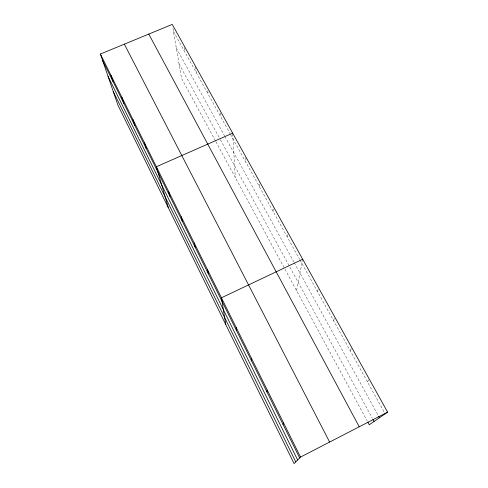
<?xml version="1.0" encoding="UTF-8"?>
<svg xmlns="http://www.w3.org/2000/svg" width="488" height="488" viewBox="0 0 488 488"><rect width="100%" height="100%" fill="white"/><g stroke="black" fill="none" stroke-linecap="round" stroke-linejoin="round"><path stroke-width="0.37" stroke-dasharray="2.44 1.83" d="M259.311 186.507L259.378 182.03M273.066 211.359L273.378 206.473M287.249 236.979L287.804 232.447M296.539 290.58L302.694 259.256M317.438 291.507L318.542 287.786M333.517 320.555L334.927 317.291M350.146 350.591L351.879 347.81M367.348 381.659L369.428 379.408M173.466 31.427L230.123 133.773M230.482 134.426L299.687 259.439M300.053 260.098L384.422 412.512M176.321 48.007L224.535 135.78M224.895 136.433L293.861 261.983M294.221 262.635L378.719 416.447M179.053 63.916L220.045 139.08M220.405 139.733L372.259 418.173M215.464 140.941L181.536 78.324L172.74 27.212M215.818 141.593L367.098 420.79M184.08 47.659L184.714 51.752M195.487 66.783L196.28 72.645M207.772 90.597L208.175 94.129M220.106 112.838L220.411 116.229M232.697 133.877L235.295 177.547M245.836 157.545L245.964 162.388"/><path stroke-width="0.73" d="M266.985 392.053L267.211 389.991M283.034 424.42L283.571 422.931M387.606 412.14L300.523 457.079L294.093 463.6L117.992 105.292L100.394 54.028L172.258 24.4L387.606 412.14L369.251 424.761L367.812 422.114M302.694 259.256L221.424 297.778L225.761 324.557M232.654 133.145L156.361 166.75L168.323 207.687M378.719 416.447L379.438 417.759M372.972 419.491L374.052 421.461M148.779 34.081L359.229 426.786M124.348 44.152L329.626 442.061M100.394 54.028L300.523 457.079M102.694 60.719L299.662 457.951M108.104 76.488L297.656 459.983M113.295 91.61L295.771 461.898M110.953 75.292L113.124 81.752M121.817 97.173L123.848 103.389M132.998 119.688L134.883 125.642M144.509 142.868L146.241 148.547M168.58 191.357L169.976 196.42M181.176 216.727L182.39 221.448M194.175 242.89L195.182 247.251M207.583 269.894L208.382 273.866M236.168 327.472L236.491 330.559M251.424 358.192L251.479 360.785"/></g></svg>
